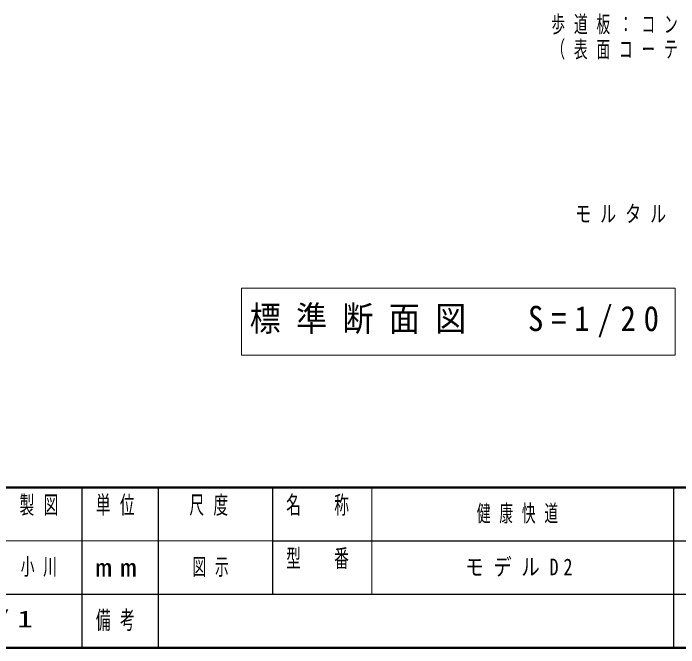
# Model space of a CAD drawing. Units: millimetres on the paper, with parts at other scales. Extents: x -365 to 0, y -19 to 257.
# Drawn here: x -216.5 to -129.3, y 0 to 83.2 of the extents above; entities that cross this region are included whole.
import ezdxf

# ---------------------------------------------------------------- set-up
doc = ezdxf.new("R2010")
doc.units = ezdxf.units.MM
doc.layers.add('LY_1', color=7, linetype='Continuous', lineweight=13)
doc.layers.add('LY_3', color=7, linetype='Continuous', lineweight=13)
doc.styles.add('ＭＳ ゴシック', font='')
doc.styles.get('ＭＳ ゴシック').set_extended_font_data('MS Gothic')

msp = doc.modelspace()

# ---------------------------------------------------------------- linework, layer by layer
at = {"layer": 'LY_1'}
for p, q in [((-186.582, 47.147), (-186.582, 38.347)), ((-129.782, 47.147), (-186.582, 47.147)), ((-129.782, 38.347), (-129.782, 47.147)), ((-186.582, 38.347), (-129.782, 38.347))]:
    msp.add_line(p, q, dxfattribs=at)
at = {"layer": 'LY_3', "lineweight": 50}
for p, q in [((-365, 21), (0, 21)), ((-365, 0), (0, 0))]:
    msp.add_line(p, q, dxfattribs=at)
at = {"layer": 'LY_3', "color": 211, "lineweight": 25}
for p, q in [((-207.5, 21), (-207.5, 0)), ((-197.5, 21), (-197.5, 7)), ((-182.5, 21), (-182.5, 7)), ((-130, 21), (-130, 0)), ((-182.5, 14), (-70, 14)), ((-237.5, 7), (0, 7))]:
    msp.add_line(p, q, dxfattribs=at)
at = {"layer": 'LY_3'}
for p, q in [((-169.5, 21), (-169.5, 7)), ((-237.5, 14), (-182.5, 14))]:
    msp.add_line(p, q, dxfattribs=at)
at = {"layer": 'LY_3', "lineweight": 25}
msp.add_line((-197.5, 7), (-197.5, 0), dxfattribs=at)

# ---------------------------------------------------------------- texts
at = {"layer": 'LY_1', "style": 'ＭＳ ゴシック'}
for s, insert, char_height, attachment_point in [('\\T1.64;\\W0.6;歩道板：コンクリート一体成形', (-145.98, 81.602), 2.199, 4), ('\\T1.64;\\W0.6;（表面コーティング仕上げ）\u3000', (-145.98, 78.302), 2.199, 4), ('\\T1.56;\\W0.7;モルタル\u30001：3（空練り）', (-142.867, 56.74), 2.199, 4), ('\\T1.5;\\W0.9;標準断面図\u3000S=1/20', (-158.182, 42.747), 3.299, 5), ('\\T1.64;\\W0.6;健康快道', (-155.75, 17.5), 2.199, 4), ('\\T1.64;\\W0.6;小川', (-215.5, 10.5), 2.199, 4), ('\\T1.64;\\W0.6;図示', (-193, 10.5), 2.199, 4), ('\\T1.53;\\W0.8;モデルD2', (-157.25, 10.5), 2.199, 4), ('\\T1.5;\\W1.35;1/1', (-222, 3.5), 2.199, 4)]:
    msp.add_mtext(s, dxfattribs=dict(at, insert=insert, char_height=char_height, attachment_point=attachment_point))
at = {"layer": 'LY_3', "color": 4, "char_height": 2.346, "style": 'ＭＳ ゴシック'}
for s, insert, attachment_point in [('\\T1.64;\\W0.6;製図', (-212.5, 19.9), 2), ('\\T1.64;\\W0.6;単位', (-202.5, 19.9), 2), ('\\T1.64;\\W0.6;尺度', (-190.25, 19.9), 2), ('\\T1.64;\\W0.6;名\u3000称', (-176, 19.9), 2), ('\\T1.64;\\W0.6;型\u3000番', (-176, 12.9), 2), ('\\T1.5;\\W1.35;mm', (-202.5, 10.5), 5), ('\\T1.64;\\W0.6;備考', (-202.5, 3.5), 5)]:
    msp.add_mtext(s, dxfattribs=dict(at, insert=insert, attachment_point=attachment_point))

doc.saveas('drawing.dxf')
